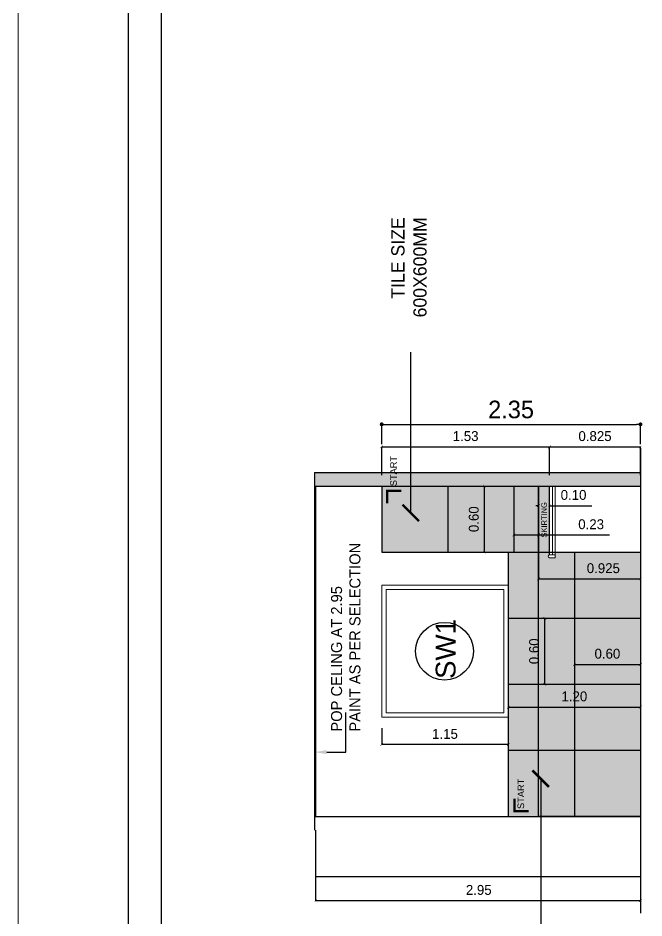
# Model space of a CAD drawing. Header units: metres. Extents: x 494 to 1845, y -666 to 1061.
# Drawn here: x 1778.69 to 1784.38, y 177.45 to 185.63 of the extents above; entities that cross this region are included whole.
import ezdxf
from ezdxf import colors
from ezdxf.entities.mleader import LeaderData, LeaderLine
from ezdxf.math import Vec2, Vec3

# ---------------------------------------------------------------- set-up
doc = ezdxf.new("R2010")
doc.units = ezdxf.units.M
doc.header["$MEASUREMENT"] = 0
doc.linetypes.add('1', pattern=[0])
doc.layers.get('Defpoints').update_dxf_attribs({"color": 12})
for name, color, linetype, lineweight in [('01 WALL', 7, 'Continuous', 25), ('07 TEXT', 7, 'Continuous', 13), ('DIMENSION', 8, 'Continuous', 5), ('VDA-FURNITURE', 8, 'Continuous', 13), ('VDA-WALL', 250, 'Continuous', 25), ('VDA-WINDOW', 5, 'Continuous', 9), ('VDA_LIGHT TILES', 254, 'Continuous', 5)]:
    doc.layers.add(name, color=color, linetype=linetype, lineweight=lineweight)
for name, color, linetype in [('10 HATCH', 253, 'Continuous'), ('MLC', 6, 'Continuous'), ('SHEET', 7, 'Continuous'), ('VDA-DIM', 252, '1'), ('VDA-TEXT', 250, '1'), ('VDA-WALL HATCH', 252, 'Continuous'), ('VDA_TILES', 152, '1')]:
    doc.layers.add(name, color=color, linetype=linetype)
doc.styles.add('0.2', font='arial.ttf', dxfattribs={"height": 0.2})
doc.styles.add('arial', font='arial.ttf', dxfattribs={"height": 0.3})
doc.styles.add('PDF Century Gothic Bold', font='GOTHICB.TTF')
doc.styles.add('RS', font='GOTHIC.TTF')
doc.styles.get("Standard").update_dxf_attribs({"font": 'arial.ttf'})
doc.dimstyles.new('SMALL', dxfattribs={"dimtxt": 0.16, "dimasz": 0.05, "dimexe": 0, "dimexo": 0, "dimgap": 0.05, "dimtad": 0, "dimdec": 1, "dimzin": 0, "dimdsep": 46, "dimtxsty": 'RS', "dimblk": 'ARCHTICK', "dimcen": 2.5, "dimclrd": 256, "dimclre": 256, "dimclrt": 5, "dimadec": 0, "dimazin": 0, "dimtfac": 1, "dimtofl": 0, "dimtmove": 0, "dimatfit": 3, "dimldrblk": 'ARCHTICK', "dimfxl": 0, "dimtolj": 1, "dimtzin": 0, "dimarcsym": 0})
doc.dimstyles.new('SMALL-1', dxfattribs={"dimtxt": 0.16, "dimasz": 0.035, "dimexe": 0, "dimexo": 0.1, "dimgap": 0.05, "dimtad": 1, "dimzin": 0, "dimdsep": 46, "dimtxsty": 'RS', "dimblk": 'DOT', "dimcen": 2.5, "dimclrd": 256, "dimclre": 256, "dimclrt": 5, "dimadec": 0, "dimazin": 0, "dimtfac": 1, "dimtdec": 3, "dimtofl": 0, "dimtmove": 0, "dimatfit": 3, "dimfxl": 0, "dimtolj": 1, "dimtzin": 0, "dimarcsym": 0})

# ---------------------------------------------------------------- blocks, each defined once
blk = doc.blocks.new('_ArchTick')
at = {"color": 0, "linetype": 'ByBlock', "const_width": 0.15}
blk.add_lwpolyline([(-0.5, -0.5), (0.5, 0.5)], dxfattribs=at)
blk = doc.blocks.new('*D1170')
at = {"layer": 'Defpoints', "color": 0}
for p in [(1781.3949, 178.3778), (1784.3449, 178.3778), (1781.3949, 177.6116)]:
    blk.add_point(p, dxfattribs=at)
at = {"layer": 'VDA-DIM', "lineweight": -2}
for p, q in [((1781.3949, 177.9116), (1781.3949, 177.6116)), ((1784.3449, 177.9116), (1784.3449, 177.6116)), ((1784.3449, 177.6116), (1781.3949, 177.6116))]:
    blk.add_line(p, q, dxfattribs=at)
at = {"layer": 'VDA-DIM', "lineweight": -2, "xscale": 0.025, "yscale": 0.025, "zscale": 0.025, "rotation": 180}
blk.add_blockref('_ArchTick', (1781.3949, 177.6116), dxfattribs=at)
at = {"layer": 'VDA-DIM', "lineweight": -2, "xscale": 0.025, "yscale": 0.025, "zscale": 0.025}
blk.add_blockref('_ArchTick', (1784.3449, 177.6116), dxfattribs=at)
at = {"layer": 'VDA-DIM', "color": 5, "insert": (1782.8764, 177.7089), "char_height": 0.09, "attachment_point": 5, "style": 'RS'}
blk.add_mtext('\\A1;2.95', dxfattribs=at)
blk = doc.blocks.new('*D1171')
at = {"layer": 'Defpoints', "color": 0}
for p in [(1784.3449, 179.3701), (1783.1449, 179.2778), (1784.3449, 179.2778)]:
    blk.add_point(p, dxfattribs=at)
at = {"layer": 'VDA-DIM', "lineweight": -2}
for p, q in [((1783.1449, 179.3701), (1783.1449, 179.3701)), ((1783.1449, 179.3701), (1784.3449, 179.3701)), ((1784.3449, 179.3701), (1784.3449, 179.3701))]:
    blk.add_line(p, q, dxfattribs=at)
at = {"layer": 'VDA-DIM', "lineweight": -2, "xscale": 0.025, "yscale": 0.025, "zscale": 0.025, "rotation": 180}
blk.add_blockref('_ArchTick', (1783.1449, 179.3701), dxfattribs=at)
at = {"layer": 'VDA-DIM', "lineweight": -2, "xscale": 0.025, "yscale": 0.025, "zscale": 0.025}
blk.add_blockref('_ArchTick', (1784.3449, 179.3701), dxfattribs=at)
at = {"layer": 'VDA-DIM', "color": 5, "insert": (1783.7449, 179.4673), "char_height": 0.09, "attachment_point": 5, "style": 'RS'}
blk.add_mtext('\\A1;1.20', dxfattribs=at)
blk = doc.blocks.new('*D1172')
at = {"layer": 'Defpoints', "color": 0}
for p in [(1781.9949, 179.2778), (1783.1449, 179.2778), (1781.9949, 179.0304)]:
    blk.add_point(p, dxfattribs=at)
at = {"layer": 'VDA-DIM', "lineweight": -2}
for p, q in [((1781.9949, 179.1778), (1781.9949, 179.0304)), ((1783.1449, 179.1778), (1783.1449, 179.0304)), ((1783.1449, 179.0304), (1781.9949, 179.0304))]:
    blk.add_line(p, q, dxfattribs=at)
at = {"layer": 'VDA-DIM', "lineweight": -2, "xscale": 0.025, "yscale": 0.025, "zscale": 0.025, "rotation": 180}
blk.add_blockref('_ArchTick', (1781.9949, 179.0304), dxfattribs=at)
at = {"layer": 'VDA-DIM', "lineweight": -2, "xscale": 0.025, "yscale": 0.025, "zscale": 0.025}
blk.add_blockref('_ArchTick', (1783.1449, 179.0304), dxfattribs=at)
at = {"layer": 'VDA-DIM', "color": 5, "insert": (1782.5699, 179.1265), "char_height": 0.09, "attachment_point": 5, "style": 'RS'}
blk.add_mtext('\\A1;1.15', dxfattribs=at)
blk = doc.blocks.new('*D1174')
at = {"layer": 'Defpoints', "color": 0}
for p in [(1783.4199, 180.9598), (1784.3449, 180.9598), (1784.3449, 180.5352)]:
    blk.add_point(p, dxfattribs=at)
at = {"layer": 'VDA-DIM', "lineweight": -2}
for p, q in [((1783.4199, 180.8352), (1783.4199, 180.5352)), ((1784.3449, 180.8352), (1784.3449, 180.5352)), ((1783.4199, 180.5352), (1784.3449, 180.5352))]:
    blk.add_line(p, q, dxfattribs=at)
at = {"layer": 'VDA-DIM', "lineweight": -2, "xscale": 0.025, "yscale": 0.025, "zscale": 0.025, "rotation": 180}
blk.add_blockref('_ArchTick', (1783.4199, 180.5352), dxfattribs=at)
at = {"layer": 'VDA-DIM', "lineweight": -2, "xscale": 0.025, "yscale": 0.025, "zscale": 0.025}
blk.add_blockref('_ArchTick', (1784.3449, 180.5352), dxfattribs=at)
at = {"layer": 'VDA-DIM', "color": 5, "insert": (1784.0079, 180.6324), "char_height": 0.09, "attachment_point": 5, "style": 'RS'}
blk.add_mtext('\\A1;0.925', dxfattribs=at)
blk = doc.blocks.new('*D1175')
at = {"layer": 'Defpoints', "color": 0}
for p in [(1783.5199, 181.2006), (1783.4199, 181.0778), (1783.5199, 181.0778)]:
    blk.add_point(p, dxfattribs=at)
at = {"layer": 'VDA-DIM', "lineweight": -2}
for p, q in [((1783.4199, 181.2006), (1783.3949, 181.2006)), ((1783.4199, 181.1778), (1783.4199, 181.2006)), ((1783.5199, 181.1778), (1783.5199, 181.2006)), ((1783.5199, 181.2006), (1783.9049, 181.2006))]:
    blk.add_line(p, q, dxfattribs=at)
at = {"layer": 'VDA-DIM', "lineweight": -2, "xscale": 0.025, "yscale": 0.025, "zscale": 0.025}
for p, rotation in [((1783.4199, 181.2006), 359.9999980420404), ((1783.5199, 181.2006), 179.9999980420404)]:
    blk.add_blockref('_ArchTick', p, dxfattribs=dict(at, rotation=rotation))
at = {"layer": 'VDA-DIM', "color": 5, "insert": (1783.7374, 181.2979), "char_height": 0.09, "attachment_point": 5, "rotation": 360, "style": 'RS'}
blk.add_mtext('\\A1;0.10', dxfattribs=at)
blk = doc.blocks.new('*D1203')
at = {"layer": 'Defpoints', "color": 0}
for p in [(1783.7449, 179.824), (1784.3449, 179.824), (1784.3449, 179.758)]:
    blk.add_point(p, dxfattribs=at)
at = {"layer": 'VDA-DIM', "lineweight": -2}
for p, q in [((1783.7449, 179.758), (1783.7449, 179.758)), ((1783.7449, 179.758), (1784.3449, 179.758)), ((1784.3449, 179.758), (1784.3449, 179.758))]:
    blk.add_line(p, q, dxfattribs=at)
at = {"layer": 'VDA-DIM', "lineweight": -2, "xscale": 0.025, "yscale": 0.025, "zscale": 0.025, "rotation": 180}
blk.add_blockref('_ArchTick', (1783.7449, 179.758), dxfattribs=at)
at = {"layer": 'VDA-DIM', "lineweight": -2, "xscale": 0.025, "yscale": 0.025, "zscale": 0.025}
blk.add_blockref('_ArchTick', (1784.3449, 179.758), dxfattribs=at)
at = {"layer": 'VDA-DIM', "color": 5, "insert": (1784.0449, 179.8553), "char_height": 0.09, "attachment_point": 5, "style": 'RS'}
blk.add_mtext('\\A1;0.60', dxfattribs=at)
blk = doc.blocks.new('*D1204')
at = {"layer": 'Defpoints', "color": 0}
for p in [(1783.4616, 180.1778), (1783.4768, 180.1778), (1783.4616, 179.5778)]:
    blk.add_point(p, dxfattribs=at)
at = {"layer": 'VDA-DIM', "lineweight": -2}
for p, q in [((1783.4768, 180.1778), (1783.4768, 180.1778)), ((1783.4768, 179.5778), (1783.4768, 180.1778)), ((1783.4768, 179.5778), (1783.4768, 179.5778))]:
    blk.add_line(p, q, dxfattribs=at)
at = {"layer": 'VDA-DIM', "lineweight": -2, "xscale": 0.025, "yscale": 0.025, "zscale": 0.025}
for p, rotation in [((1783.4768, 180.1778), 90), ((1783.4768, 179.5778), 270)]:
    blk.add_blockref('_ArchTick', p, dxfattribs=dict(at, rotation=rotation))
at = {"layer": 'VDA-DIM', "color": 5, "insert": (1783.3795, 179.8778), "char_height": 0.09, "attachment_point": 5, "rotation": 90, "style": 'RS'}
blk.add_mtext('\\A1;0.60', dxfattribs=at)
blk = doc.blocks.new('*D1205')
at = {"layer": 'Defpoints', "color": 0}
for p in [(1783.5199, 181.7351), (1781.9949, 181.3778), (1783.5199, 181.3778)]:
    blk.add_point(p, dxfattribs=at)
at = {"layer": 'VDA-DIM', "lineweight": -2}
for p, q in [((1781.9949, 181.4778), (1781.9949, 181.7351)), ((1781.9949, 181.7351), (1783.5199, 181.7351)), ((1783.5199, 181.4778), (1783.5199, 181.7351))]:
    blk.add_line(p, q, dxfattribs=at)
at = {"layer": 'VDA-DIM', "lineweight": -2, "xscale": 0.025, "yscale": 0.025, "zscale": 0.025}
for p, rotation in [((1781.9949, 181.7351), 179.9999997340661), ((1783.5199, 181.7351), 359.9999997340661)]:
    blk.add_blockref('_ArchTick', p, dxfattribs=dict(at, rotation=rotation))
at = {"layer": 'VDA-DIM', "color": 5, "insert": (1782.7574, 181.8324), "char_height": 0.09, "attachment_point": 5, "rotation": 360, "style": 'RS'}
blk.add_mtext('\\A1;1.53', dxfattribs=at)
blk = doc.blocks.new('*D1206')
at = {"layer": 'Defpoints', "color": 0}
for p in [(1784.3449, 181.7351), (1783.5199, 181.3778), (1784.3449, 181.3778)]:
    blk.add_point(p, dxfattribs=at)
at = {"layer": 'VDA-DIM', "lineweight": -2}
for p, q in [((1783.5199, 181.4778), (1783.5199, 181.7351)), ((1783.5199, 181.7351), (1784.3449, 181.7351)), ((1784.3449, 181.4778), (1784.3449, 181.7351))]:
    blk.add_line(p, q, dxfattribs=at)
at = {"layer": 'VDA-DIM', "lineweight": -2, "xscale": 0.025, "yscale": 0.025, "zscale": 0.025}
for p, rotation in [((1783.5199, 181.7351), 180.0000004915749), ((1784.3449, 181.7351), 4.915749350719801e-07)]:
    blk.add_blockref('_ArchTick', p, dxfattribs=dict(at, rotation=rotation))
at = {"layer": 'VDA-DIM', "color": 5, "insert": (1783.9324, 181.8324), "char_height": 0.09, "attachment_point": 5, "rotation": 0, "style": 'RS'}
blk.add_mtext('\\A1;0.825', dxfattribs=at)
blk = doc.blocks.new('*D1207')
at = {"layer": 'Defpoints', "color": 0}
for p in [(1782.913, 181.3778), (1782.9289, 181.3778), (1782.913, 180.7778)]:
    blk.add_point(p, dxfattribs=at)
at = {"layer": 'VDA-DIM', "lineweight": -2}
for p, q in [((1782.9289, 181.3778), (1782.9289, 181.3778)), ((1782.9289, 180.7778), (1782.9289, 181.3778)), ((1782.9289, 180.7778), (1782.9289, 180.7778))]:
    blk.add_line(p, q, dxfattribs=at)
at = {"layer": 'VDA-DIM', "lineweight": -2, "xscale": 0.025, "yscale": 0.025, "zscale": 0.025}
for p, rotation in [((1782.9289, 181.3778), 90), ((1782.9289, 180.7778), 270)]:
    blk.add_blockref('_ArchTick', p, dxfattribs=dict(at, rotation=rotation))
at = {"layer": 'VDA-DIM', "color": 5, "insert": (1782.8317, 181.0778), "char_height": 0.09, "attachment_point": 5, "rotation": 90, "style": 'RS'}
blk.add_mtext('\\A1;0.60', dxfattribs=at)
blk = doc.blocks.new('*D1208')
at = {"layer": 'Defpoints', "color": 0}
for p in [(1783.1949, 181.0778), (1783.4199, 181.0778), (1783.4199, 180.9344)]:
    blk.add_point(p, dxfattribs=at)
at = {"layer": 'VDA-DIM', "lineweight": -2}
for p, q in [((1783.1949, 180.9778), (1783.1949, 180.9344)), ((1783.4199, 180.9778), (1783.4199, 180.9344)), ((1783.1949, 180.9344), (1783.4199, 180.9344)), ((1783.4199, 180.9344), (1784.0643, 180.9344))]:
    blk.add_line(p, q, dxfattribs=at)
at = {"layer": 'VDA-DIM', "lineweight": -2, "xscale": 0.025, "yscale": 0.025, "zscale": 0.025}
for p, rotation in [((1783.1949, 180.9344), 179.9999991297957), ((1783.4199, 180.9344), 359.9999991297957)]:
    blk.add_blockref('_ArchTick', p, dxfattribs=dict(at, rotation=rotation))
at = {"layer": 'VDA-DIM', "color": 5, "insert": (1783.8972, 181.0317), "char_height": 0.09, "attachment_point": 5, "rotation": 360, "style": 'RS'}
blk.add_mtext('\\A1;0.23', dxfattribs=at)
blk = doc.blocks.new('_Dot')
at = {"color": 0, "linetype": 'ByBlock', "lineweight": -2}
blk.add_line((-0.5, 0), (-1, 0), dxfattribs=at)
at = {"color": 0, "linetype": 'ByBlock', "const_width": 0.5}
blk.add_lwpolyline([(-0.25, 0, 1), (0.25, 0, 1)], format="xyb", close=True, dxfattribs=at)
blk = doc.blocks.new('*D1283')
at = {"layer": 'Defpoints', "color": 0}
for p in [(1784.3449, 181.9399), (1781.9949, 181.5028), (1784.3449, 181.5028)]:
    blk.add_point(p, dxfattribs=at)
at = {"layer": 'MLC', "lineweight": -2}
for p, q in [((1781.9949, 181.7599), (1781.9949, 181.9399)), ((1782.0299, 181.9399), (1784.3099, 181.9399)), ((1784.3449, 181.7599), (1784.3449, 181.9399))]:
    blk.add_line(p, q, dxfattribs=at)
at = {"layer": 'MLC', "lineweight": -2, "xscale": 0.035, "yscale": 0.035, "zscale": 0.035, "rotation": 180}
blk.add_blockref('_Dot', (1781.9949, 181.9399), dxfattribs=at)
at = {"layer": 'MLC', "lineweight": -2, "xscale": 0.035, "yscale": 0.035, "zscale": 0.035}
blk.add_blockref('_Dot', (1784.3449, 181.9399), dxfattribs=at)
at = {"layer": 'MLC', "color": 5, "insert": (1783.1699, 182.074), "char_height": 0.16, "attachment_point": 5, "style": 'RS'}
blk.add_mtext('\\A1;2.35', dxfattribs=at)

msp = doc.modelspace()

# ---------------------------------------------------------------- hatches: boundary and pattern name
at = {"layer": '10 HATCH', "true_color": 0x575757}
h = msp.add_hatch(color=251, dxfattribs=at)
h.dxf.hatch_style = 1
h.paths.add_polyline_path([(1783.5199, 181.3778), (1783.4199, 181.3778), (1783.4199, 180.7778), (1783.5199, 180.7778)])
at = {"layer": 'VDA-WALL HATCH'}
h = msp.add_hatch(color=8, dxfattribs=at)
h.dxf.hatch_style = 1
h.paths.add_polyline_path([(1781.3949, 181.5028), (1781.3949, 181.3778), (1784.3449, 181.3778), (1784.3449, 181.5028)])
at = {"layer": 'VDA_LIGHT TILES', "true_color": 0xe3e3e3}
h = msp.add_hatch(color=254, dxfattribs=at)
h.dxf.hatch_style = 1
h.paths.add_polyline_path([(1783.4199, 181.3778), (1781.9949, 181.3778), (1781.9949, 180.7778), (1783.4199, 180.7778)])
h = msp.add_hatch(color=254, dxfattribs=at)
h.dxf.hatch_style = 1
h.paths.add_polyline_path([(1784.3449, 180.7778), (1783.5699, 180.7778), (1783.5699, 180.7278), (1783.5199, 180.7278, -1), (1783.5199, 180.7528), (1783.5199, 180.7778), (1783.1449, 180.7778), (1783.1449, 178.3778), (1784.3449, 178.3778)])

# ---------------------------------------------------------------- linework, layer by layer
for p, q in [((1784.3449, 181.7238, 0), (1784.3449, 177.4983, 0)), ((1781.3849, 181.5028, 0), (1784.3449, 181.5028, 0)), ((1781.3849, 181.5028, 0), (1781.3849, 178.2528, 0)), ((1781.3849, 181.3778, 0), (1784.3449, 181.3778, 0)), ((1781.3949, 181.3778, 0), (1781.3949, 178.3778, 0)), ((1783.5699, 180.7778, 0), (1784.3449, 180.7778, 0)), ((1784.3449, 180.7778, 0), (1784.3449, 178.3778, 0)), ((1781.3849, 178.3778, 0), (1784.3449, 178.3778, 0)), ((1781.3949, 178.2528, 0), (1781.3949, 177.8278, 0)), ((1784.3449, 177.8278, 0), (1781.3949, 177.8278, 0))]:
    msp.add_line(p, q)
at = {"layer": '01 WALL', "color": 23, "const_width": 0.02}
for points in [[(1782.0447, 181.221), (1782.0447, 181.3353), (1782.1735, 181.3353)], [(1783.2009, 178.5387), (1783.2009, 178.4244), (1783.3297, 178.4244)]]:
    msp.add_lwpolyline(points, dxfattribs=at)
at = {"layer": '10 HATCH', "color": 0}
msp.add_lwpolyline([(1796.3133, 191.3107), (1779.9924, 191.3107), (1779.9924, 167.9793), (1796.3133, 167.9793)], close=True, dxfattribs=at)
at = {"layer": 'DIMENSION', "color": 6}
msp.add_line((1778.6918, 309.3611), (1778.6918, 165.2476), dxfattribs=at)
at = {"layer": 'MLC', "elevation": 0}
msp.add_lwpolyline([(1783.4199, 180.7778), (1784.3449, 180.7778), (1784.3449, 178.3778), (1783.4199, 178.3778)], close=True, dxfattribs=at)
at = {"layer": 'SHEET'}
msp.add_lwpolyline([(1796.6139, 191.6113), (1779.6918, 191.6113), (1779.6918, 167.6787), (1796.6139, 167.6787)], close=True, dxfattribs=at)
at = {"layer": 'VDA-FURNITURE'}
for p, q in [((1783.5199, 180.7778, 0), (1783.5199, 181.3778, 0)), ((1784.3449, 180.7778, 0), (1783.5699, 180.7778, 0))]:
    msp.add_line(p, q, dxfattribs=at)
at = {"layer": 'VDA-FURNITURE', "color": 250, "ltscale": 2}
for p, q in [((1783.5449, 181.3778, 0), (1783.5449, 180.7528, 0)), ((1783.5699, 181.3778, 0), (1783.5699, 180.7278, 0)), ((1783.5699, 180.7528, 0), (1783.5199, 180.7528, 0)), ((1783.5699, 180.7278, 0), (1783.5199, 180.7278, 0))]:
    msp.add_line(p, q, dxfattribs=at)
msp.add_arc((1783.5199, 180.7403, 0), 0.0125, 90, 270, dxfattribs=at)
at = {"layer": 'VDA-TEXT', "color": 253}
msp.add_circle((1782.5652, 179.8783, 0), 0.2622, dxfattribs=at)
at = {"layer": 'VDA-WALL'}
msp.add_line((1783.5199, 180.7528, 0), (1783.5199, 181.3778, -0.0001), dxfattribs=at)
at = {"layer": 'VDA-WINDOW', "color": 253, "elevation": 0}
for points in [[(1781.9949, 180.4778), (1783.1449, 180.4778), (1783.1449, 179.2778), (1781.9949, 179.2778)], [(1782.0349, 180.4378), (1783.1049, 180.4378), (1783.1049, 179.3178), (1782.0349, 179.3178)]]:
    msp.add_lwpolyline(points, close=True, dxfattribs=at)
at = {"layer": 'VDA_TILES'}
for p, q in [((1781.9949, 181.3778, 0), (1781.9949, 180.7778, 0)), ((1782.5949, 181.3778, 0), (1782.5949, 180.7778, 0)), ((1783.1949, 181.3778, 0), (1783.1949, 180.7778, 0)), ((1783.4199, 181.3778, 0), (1783.4199, 180.7778, 0)), ((1783.4199, 180.7778, 0), (1783.4199, 181.3778, -0.0001)), ((1781.9949, 180.7778, 0), (1783.5199, 180.7778, 0)), ((1783.1449, 180.7778, 0), (1783.1449, 178.3778, 0)), ((1783.1449, 180.7778, 0), (1784.3449, 180.7778, 0)), ((1783.7449, 180.7778, 0), (1783.7449, 178.3778, 0)), ((1783.1449, 180.1778, 0), (1784.3449, 180.1778, 0)), ((1783.1449, 179.5778, 0), (1784.3449, 179.5778, 0)), ((1783.1449, 178.9778, 0), (1784.3449, 178.9778, 0)), ((1783.1449, 178.3778, 0), (1784.3449, 178.3778, 0))]:
    msp.add_line(p, q, dxfattribs=at)

# ---------------------------------------------------------------- texts
at = {"layer": '07 TEXT', "insert": (1782.4039, 183.8212), "char_height": 0.12, "width": 1.394661, "attachment_point": 9, "rotation": 90, "style": '0.2'}
msp.add_mtext('{\\fCentury Gothic|b0|i0|c0|p34; TILE SIZE}\\P{\\fCentury Gothic|b0|i0|c0|p34;600X600MM}', dxfattribs=at)
at = {"layer": 'DIMENSION', "color": 7, "lineweight": 18, "true_color": 0xfcf1d4, "insert": (1783.4439, 181.2329), "char_height": 0.05096, "width": 0.604794, "attachment_point": 3, "rotation": 90}
msp.add_mtext('\\pt4;{\\fCentury Gothic|b0|i0|c0|p34;SKIRTING}', dxfattribs=at)
at = {"layer": 'VDA-TEXT', "color": 7, "char_height": 0.06, "width": 0.951781, "rotation": 90, "style": 'arial'}
for s, insert, attachment_point in [('START ', (1782.1333, 181.6525), 9), ('\\pi0.33747;START ', (1783.2894, 178.1072), 7)]:
    msp.add_mtext(s, dxfattribs=dict(at, insert=insert, attachment_point=attachment_point))
at = {"layer": 'VDA-TEXT', "color": 253, "insert": (1782.6681, 179.626, 0), "char_height": 0.18, "width": 2.162233, "attachment_point": 7, "rotation": 90, "style": 'PDF Century Gothic Bold'}
msp.add_mtext('{\\fArial|b0|i0|c0|p34;SW1}', dxfattribs=at)

# ---------------------------------------------------------------- dimensions: what is measured, and where the dimension line sits
at = {"layer": 'MLC'}
dim = msp.add_linear_dim(base=(1784.3449, 181.9399), p1=(1781.9949, 181.5028), p2=(1784.3449, 181.5028), dimstyle='SMALL-1', override={"dimfxl": 0.18, "dimarcsym": 1}, dxfattribs=at)
dim.commit()
dim.dimension.update_dxf_attribs({"geometry": '*D1283', "text_midpoint": (1783.1699, 182.074)})
at = {"layer": 'VDA-DIM'}
for p1, p2, distance, override, picture, middle in [((1781.9949255541, 181.3778030757, -0.0000014494), (1783.5199255541, 181.3778030687, -0.0000655243), 0.3573051167, {"dimtxt": 0.09, "dimasz": 0.025, "dimblk": 'ArchTick'}, '*D1205', (1782.7574255562, 181.8323719551)), ((1783.5199, 181.3778), (1784.3449, 181.3778, 0), 0.3573, {"dimtxt": 0.09, "dimasz": 0.025, "dimdec": 3, "dimblk": 'ArchTick'}, '*D1206', (1783.9324, 181.8324)), ((1782.913, 180.7778, 0), (1782.913, 181.3778, 0), -0.0159, {"dimtxt": 0.09, "dimasz": 0.025, "dimblk": 'ArchTick'}, '*D1207', (1782.8317, 181.0778)), ((1783.4199, 181.0778, 0), (1783.5199, 181.0778, 0), 0.1228, {"dimtxt": 0.09, "dimasz": 0.025, "dimblk": 'ArchTick'}, '*D1175', (1783.7374, 181.2979)), ((1783.4616, 179.5778, 0), (1783.4616, 180.1778, 0), -0.0152, {"dimtxt": 0.09, "dimasz": 0.025, "dimblk": 'ArchTick'}, '*D1204', (1783.3795, 179.8778)), ((1783.7449, 179.824, 0), (1784.3449, 179.824, 0), -0.066, {"dimtxt": 0.09, "dimasz": 0.025, "dimblk": 'ArchTick'}, '*D1203', (1784.0449, 179.8553))]:
    dim = msp.add_aligned_dim(p1=p1, p2=p2, distance=distance, dimstyle='SMALL-1', override=override, dxfattribs=at)
    dim.commit()
    dim.dimension.update_dxf_attribs({"geometry": picture, "text_midpoint": middle})
for base, p1, p2, angle, override, picture, middle in [((1783.4199255519, 180.9343922914), (1783.1949255541, 181.0778030757, -0.0000014494), (1783.4199255541, 181.0778030723, -0.0000323842), 359.9999991298, {"dimtxt": 0.09, "dimasz": 0.025, "dimblk": 'ArchTick'}, '*D1208', (1783.8971536797, 180.9343922841)), ((1784.3449, 180.5352), (1783.4199, 180.9598, 0), (1784.3449, 180.9598, 0), 0, {"dimtxt": 0.09, "dimasz": 0.025, "dimdec": 3, "dimblk": 'ArchTick'}, '*D1174', (1784.0079, 180.5352))]:
    dim = msp.add_linear_dim(base=base, p1=p1, p2=p2, angle=angle, dimstyle='SMALL-1', override=override, dxfattribs=at)
    dim.commit()
    dim.dimension.update_dxf_attribs({"geometry": picture, "text_midpoint": middle, "dimtype": 161})
for base, p1, p2, picture, middle in [((1784.3449, 179.3701, 0), (1783.1449, 179.2778, 0), (1784.3449, 179.2778, 0), '*D1171', (1783.7449, 179.3701, 0)), ((1781.9949, 179.0304, 0), (1783.1449, 179.2778, 0), (1781.9949, 179.2778, 0), '*D1172', (1782.5699, 179.0304, 0)), ((1781.3949, 177.6116, 0), (1784.3449, 178.3778, 0), (1781.3949, 178.3778, 0), '*D1170', (1782.8764, 177.6116, 0))]:
    dim = msp.add_linear_dim(base=base, p1=p1, p2=p2, dimstyle='SMALL-1', override={"dimtxt": 0.09, "dimasz": 0.025, "dimblk": 'ArchTick'}, dxfattribs=at)
    dim.commit()
    dim.dimension.update_dxf_attribs({"geometry": picture, "text_midpoint": middle, "dimtype": 160})

# ---------------------------------------------------------------- leaders
for points in [[(1782.2585, 181.136, 0.0013), (1782.2585, 182.5971, 0.0013)], [(1783.439, 178.7202, 0.0013), (1783.439, 177.2591, 0.0013)]]:
    msp.add_leader(points, dimstyle='SMALL', override={"dimasz": 0.15, "dimfxl": 0.3, "dimarcsym": 1})

# ---------------------------------------------------------------- next in the draw order: texts
at = {"layer": '07 TEXT', "insert": (1781.535, 179.1475, 0), "char_height": 0.1, "width": 1.866941, "attachment_point": 1, "rotation": 90, "style": '0.2', "bg_fill": 2}
msp.add_mtext('{\\fCentury Gothic|b0|i0|c0|p34;POP CELING AT 2.95}\\P{\\fCentury Gothic|b0|i0|c0|p34;PAINT AS PER SELECTION}', dxfattribs=at)

# ---------------------------------------------------------------- next in the draw order: leaders
at = {"layer": 'VDA-TEXT', "color": 252}
ml = msp.add_multileader_mtext('Standard', dxfattribs=at)
ml.set_content('', color=252)
ml.set_leader_properties()
ml.build(insert=Vec2(0, 0))
ml.multileader.update_dxf_attribs({"dogleg_length": 0.36, "arrow_head_size": 0.11})
ctx = ml.context
ctx.base_point, ctx.char_height, ctx.arrow_head_size, ctx.landing_gap_size, ctx.plane_origin, ctx.plane_x_axis, ctx.plane_y_axis = Vec3(1781.6685, 179.3216, 0), 0.18, 0.11, 0.09, Vec3(1781.2435, 178.9616, 0), Vec3(0, 1), Vec3(-1, 0)
notes = []
notes.append((ctx, [(0, (1, 1, 0), (1781.6685, 178.9616, 0), (0, 1), 0.36, [(0, [(1781.3852, 178.9616, 0)], 0, [])])]))
ctx.mtext.insert, ctx.mtext.text_direction, ctx.mtext.rotation, ctx.mtext.flow_direction = Vec3(1781.5785, 179.4116, 0), Vec3(0, 1), 1.570796, 5
for ctx, leaders in notes:
    for number, flags, end, landing, length, lines in leaders:
        leader = LeaderData()
        leader.index, (leader.has_last_leader_line, leader.has_dogleg_vector, leader.attachment_direction) = number, flags
        leader.last_leader_point, leader.dogleg_vector, leader.dogleg_length = Vec3(end), Vec3(landing), length
        for number, points, colour, breaks in lines:
            line = LeaderLine()
            line.index, line.vertices, line.color, line.breaks = number, Vec3.list(points), colors.encode_raw_color(colour), breaks
            leader.lines.append(line)
        ctx.leaders.append(leader)

doc.saveas('drawing.dxf')
